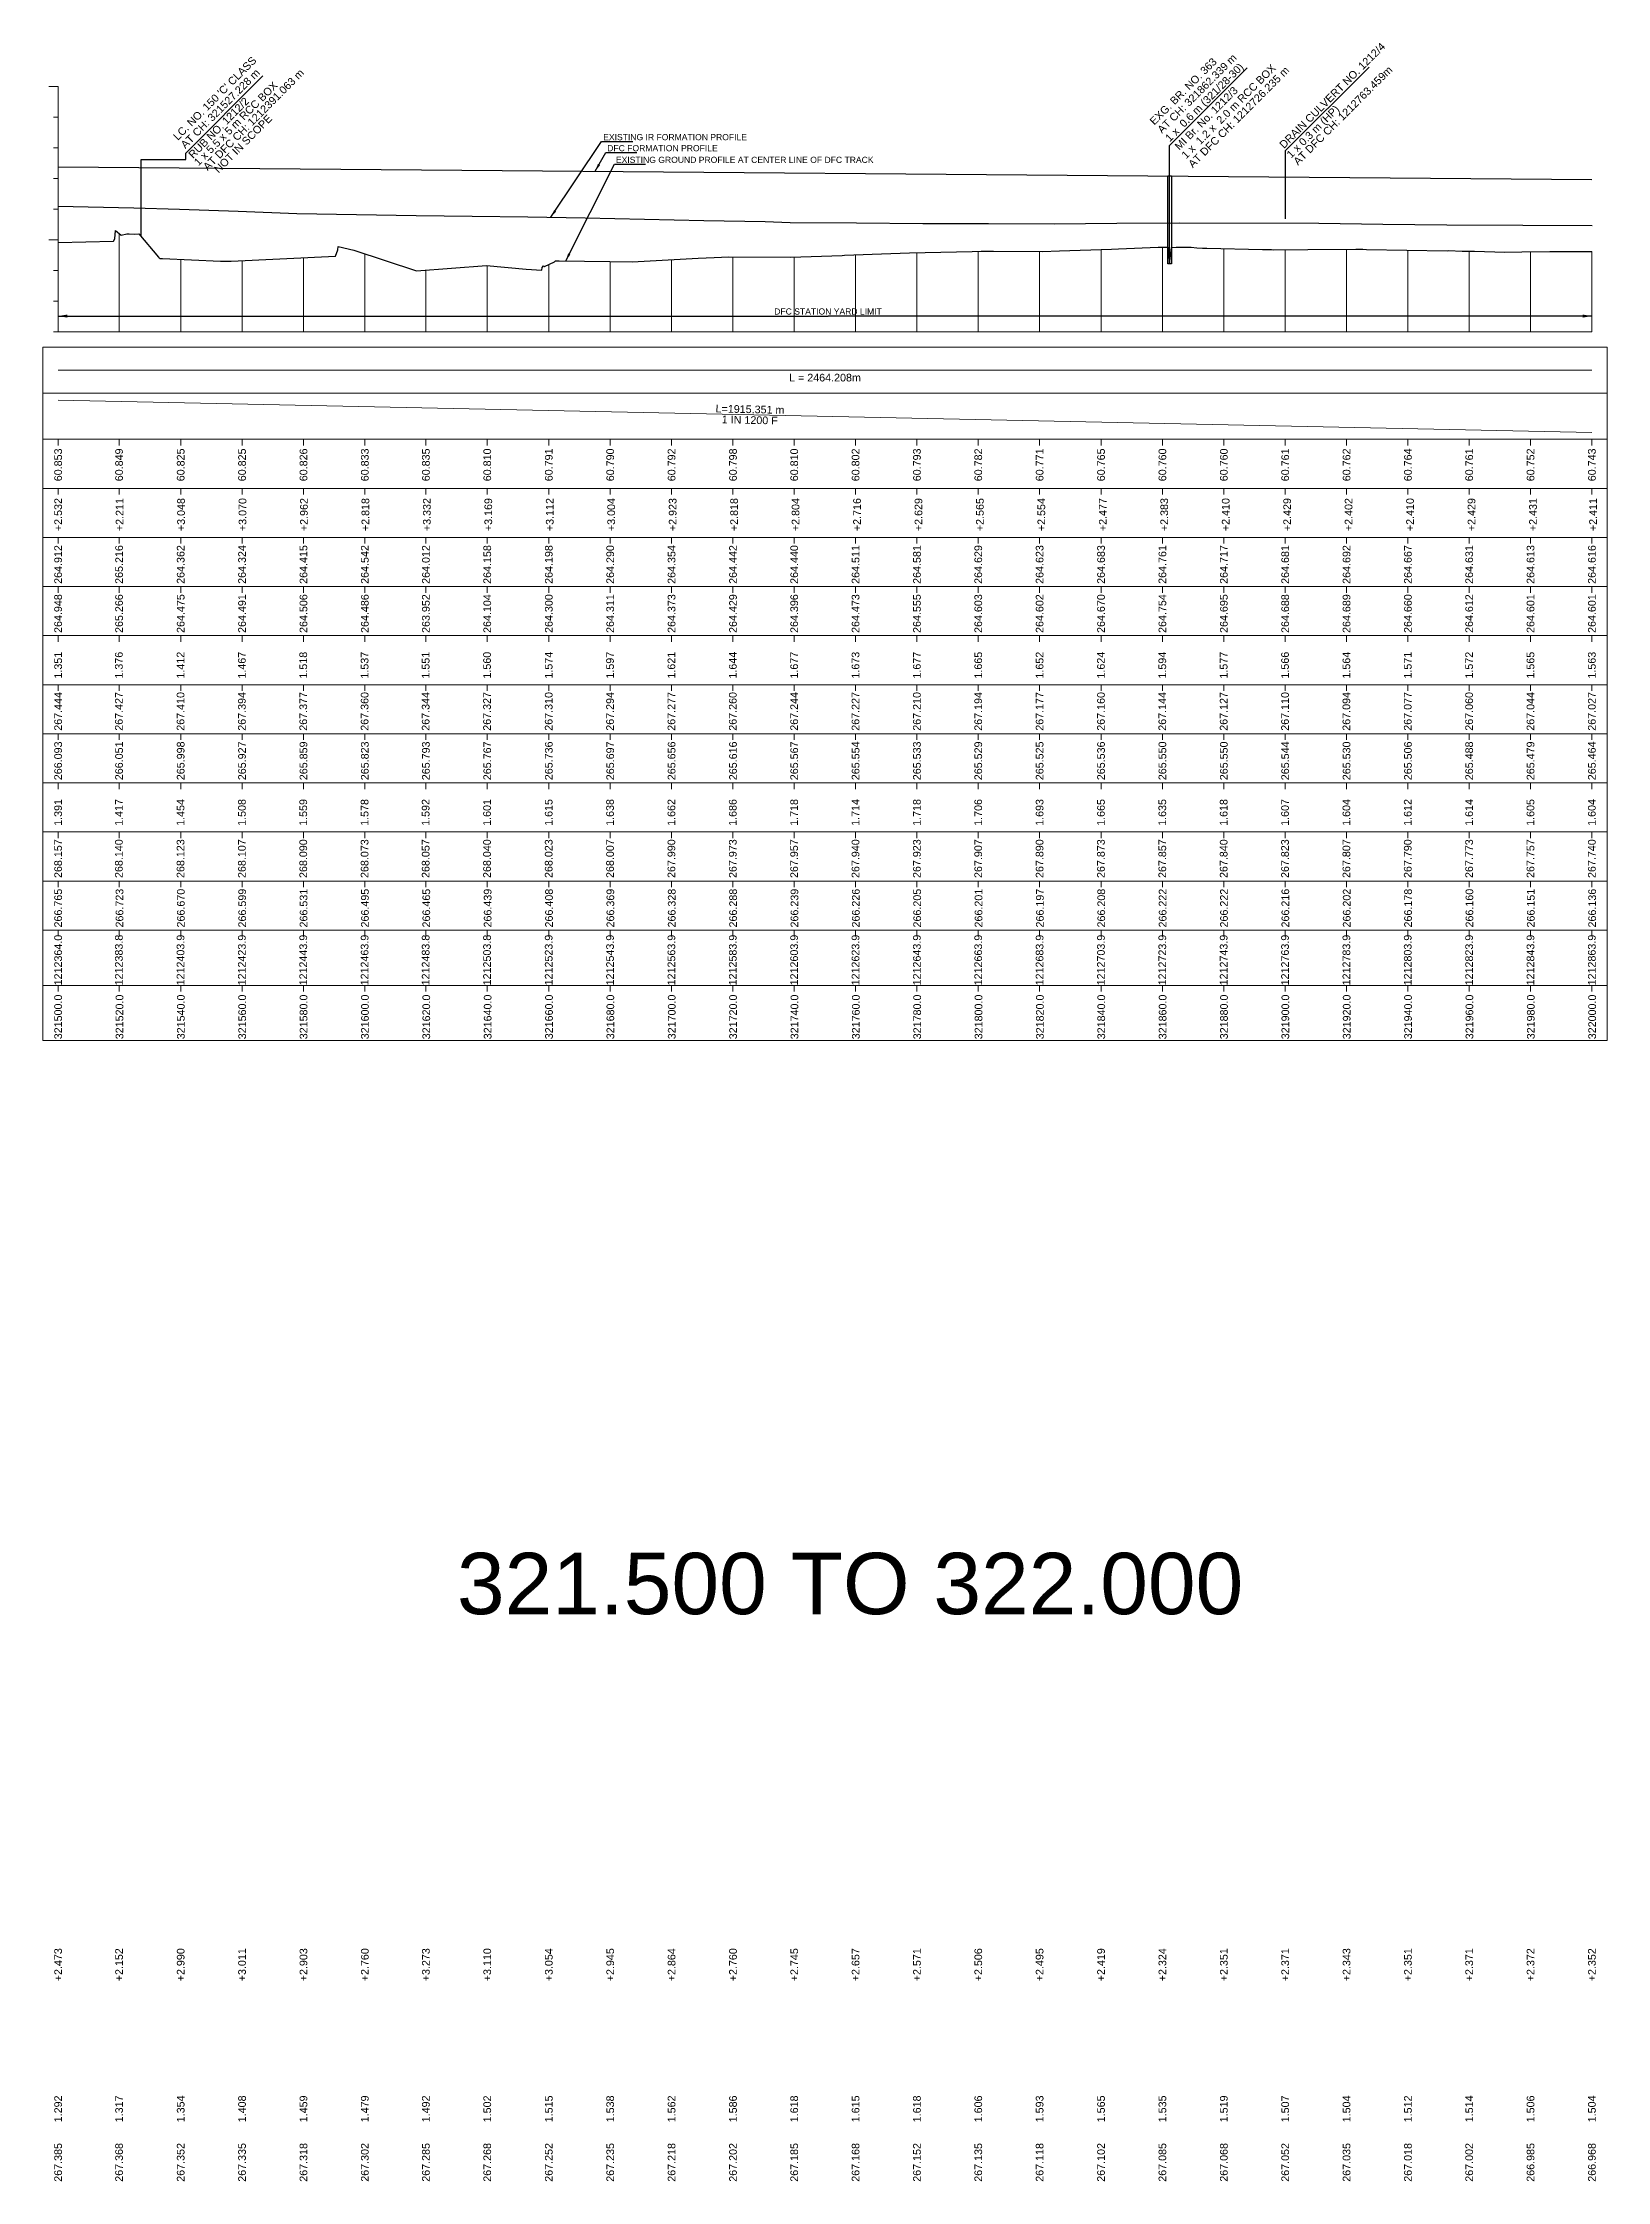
# Model space of a CAD drawing. Header units: metres. Extents: x 2905 to 23505, y -2719 to -1879.
# Drawn here: x 4995 to 5505, y -2603 to -1906 of the extents above; entities that cross this region are included whole.
import ezdxf
from ezdxf.enums import TextEntityAlignment as Align

# ---------------------------------------------------------------- set-up
doc = ezdxf.new("R2010")
doc.units = ezdxf.units.M
doc.header["$MEASUREMENT"] = 0
for name, color, linetype, lineweight in [('LS BRIDGE INDICATION', 10, 'Continuous', 30), ('LS CUT FILL', 10, 'Continuous', 0), ('LS DATUM X', 7, 'Continuous', 0), ('LS DATUM Y', 7, 'Continuous', 0), ('LS EXG GL', 7, 'Continuous', 0), ('LS EXG IR CH', 7, 'Continuous', 0), ('LS EXG RL', 7, 'Continuous', 0), ('LS EXG. FL', 7, 'Continuous', 0), ('LS EXG. GL AT PRO. TOE', 7, 'Continuous', 0), ('LS FRAME', 7, 'Continuous', 0), ('LS HORIZONTAL ALIGNMENT', 10, 'Continuous', 0), ('LS PFL-EFL', 10, 'Continuous', 0), ('LS PRL-ERL', 10, 'Continuous', 0), ('LS PRO FL', 10, 'Continuous', 0), ('LS PRO. DFCC CH', 10, 'Continuous', 0), ('LS PRO. FL', 10, 'Continuous', 0), ('LS PRO. RL', 10, 'Continuous', 0), ('LS PROFILE EXG FL', 7, 'Continuous', 25), ('LS PROFILE EXG GL', 7, 'Continuous', 30), ('LS PROFILE PRO FL', 1, 'Continuous', 30), ('LS TICKS', 7, 'Continuous', 0), ('LS TRACK CENTER', 10, 'Continuous', 0), ('LS VERTICAL ALIGNMENT', 10, 'Continuous', 0), ('Profile Grid', 7, 'Continuous', 0)]:
    doc.layers.add(name, color=color, linetype=linetype, lineweight=lineweight)
for name, color, linetype in [("LS BRIDGE'S", 7, 'Continuous'), ('LS DRAIN CULVERT', 10, 'Continuous'), ("LS LC'S", 7, 'Continuous'), ('ref text', 3, 'Continuous'), ('STATION YARD LIMIT IN LS', 7, 'Continuous')]:
    doc.layers.add(name, color=color, linetype=linetype)
doc.styles.get("Standard").update_dxf_attribs({"font": 'arial.ttf'})
doc.styles.add('Style-Arial', font='arial.ttf')
doc.dimstyles.get("Standard").update_dxf_attribs({"dimtxt": 5, "dimasz": 0.18, "dimexe": 0.18, "dimexo": 0.0625, "dimgap": 0.09, "dimtad": 0, "dimtih": 1, "dimtoh": 1, "dimdec": 4, "dimzin": 0, "dimdsep": 46, "dimtxsty": 'Standard', "dimcen": 0.09, "dimadec": 0, "dimazin": 0, "dimtfac": 1, "dimtdec": 4, "dimtofl": 0, "dimtmove": 0, "dimatfit": 3, "dimfxl": 1, "dimtolj": 1, "dimtzin": 0, "dimarcsym": 0})

msp = doc.modelspace()

# ---------------------------------------------------------------- linework, layer by layer
at = {"layer": 'LS BRIDGE INDICATION'}
msp.add_lwpolyline([(5361.67, -1949.17), (5362.87, -1949.17), (5362.87, -1977.83), (5361.67, -1977.83)], close=True, dxfattribs=at)
at = {"layer": "LS BRIDGE'S"}
msp.add_lwpolyline([(5362.27, -1977.83), (5362.27, -1939.24), (5387.61, -1913.9)], dxfattribs=at)
at = {"layer": 'LS DATUM X', "color": 7, "linetype": 'Continuous', "lineweight": 0}
msp.add_line((5000, -2000), (5499.92, -2000), dxfattribs=at)
at = {"layer": 'LS DATUM Y', "color": 7, "linetype": 'Continuous', "lineweight": 0}
for p, q in [((4997, -1920), (5000, -1920)), ((5000, -2000), (5000, -1920)), ((4998.5, -1930), (5000, -1930)), ((4998.5, -1940), (5000, -1940)), ((4998.5, -1950), (5000, -1950)), ((4998.5, -1960), (5000, -1960)), ((4997, -1970), (5000, -1970)), ((4998.5, -1980), (5000, -1980)), ((4998.5, -1990), (5000, -1990)), ((4998.5, -2000), (5000, -2000))]:
    msp.add_line(p, q, dxfattribs=at)
at = {"layer": 'LS DRAIN CULVERT'}
msp.add_lwpolyline([(5427.28, -1913.68), (5399.95, -1941.01), (5399.95, -1963.19)], dxfattribs=at)
at = {"layer": 'LS FRAME', "color": 7, "linetype": 'Continuous', "lineweight": 0, "flags": 128}
for points in [[(4995, -2020), (5504.92, -2020), (5504.92, -2005), (4995, -2005), (4995, -2020)], [(4995, -2035), (5504.92, -2035), (5504.92, -2020), (4995, -2020), (4995, -2035)], [(4995, -2051), (5504.92, -2051), (5504.92, -2035), (4995, -2035), (4995, -2051)], [(4995, -2067), (5504.92, -2067), (5504.92, -2051), (4995, -2051), (4995, -2067)], [(4995, -2083), (5504.92, -2083), (5504.92, -2067), (4995, -2067), (4995, -2083)], [(4995, -2099), (5504.92, -2099), (5504.92, -2083), (4995, -2083), (4995, -2099)], [(4995, -2115), (5504.92, -2115), (5504.92, -2099), (4995, -2099), (4995, -2115)], [(4995, -2131), (5504.92, -2131), (5504.92, -2115), (4995, -2115), (4995, -2131)], [(4995, -2147), (5504.92, -2147), (5504.92, -2131), (4995, -2131), (4995, -2147)], [(4995, -2163), (5504.92, -2163), (5504.92, -2147), (4995, -2147), (4995, -2163)], [(4995, -2179), (5504.92, -2179), (5504.92, -2163), (4995, -2163), (4995, -2179)], [(4995, -2195), (5504.92, -2195), (5504.92, -2179), (4995, -2179), (4995, -2195)], [(4995, -2213), (5504.92, -2213), (5504.92, -2195), (4995, -2195), (4995, -2213)], [(4995, -2231), (5504.92, -2231), (5504.92, -2213), (4995, -2213), (4995, -2231)]]:
    msp.add_lwpolyline(points, close=True, dxfattribs=at)
at = {"layer": 'LS HORIZONTAL ALIGNMENT', "lineweight": 0, "flags": 128}
msp.add_lwpolyline([(5000, -2012.5), (5499.92, -2012.5)], dxfattribs=at)
at = {"layer": "LS LC'S"}
msp.add_lwpolyline([(5027.1, -1968.94), (5027.1, -1943.79), (5041.58, -1943.79), (5041.58, -1941.72), (5066.78, -1916.52)], dxfattribs=at)
at = {"layer": 'LS PROFILE EXG FL'}
msp.add_lwpolyline([(5000, -1959.07), (5009.82, -1959.25), (5024.68, -1959.6), (5039.54, -1960.01), (5058.7, -1960.69), (5077.85, -1961.37), (5097.28, -1961.73), (5116.71, -1962.03), (5134.93, -1962.27), (5153.15, -1962.51), (5171.77, -1962.86), (5210.42, -1963.66), (5230.45, -1964.05), (5238.63, -1964.33), (5260.24, -1964.47), (5281.85, -1964.69), (5303.27, -1964.72), (5324.68, -1964.76), (5345.12, -1964.6), (5365.55, -1964.47), (5410.87, -1964.59), (5431.76, -1964.84), (5452.66, -1965.1), (5477.39, -1965.19), (5500, -1965.36)], dxfattribs=at)
at = {"layer": 'LS PROFILE EXG GL', "flags": 128}
msp.add_lwpolyline([(5000, -1970.88), (5018.08, -1970.43), (5018.45, -1969.65), (5018.74, -1966.91), (5020.59, -1968.43), (5022.39, -1968.06), (5023.15, -1968.09), (5025.04, -1968.18), (5026.36, -1968.05), (5032.74, -1975.66), (5032.91, -1975.82), (5033.29, -1976.05), (5034.06, -1976.12), (5052.95, -1976.96), (5054.04, -1976.96), (5056.42, -1976.92), (5090.36, -1975.37), (5091.17, -1973.28), (5091.28, -1972.2), (5096.37, -1973.4), (5116.82, -1980.11), (5139.65, -1978.4), (5152.56, -1979.59), (5157.64, -1979.92), (5157.8, -1979.03), (5158.18, -1978.46), (5158.51, -1978.65), (5161.81, -1977.19), (5162.14, -1976.88), (5163.36, -1976.81), (5179.88, -1977.1), (5187.13, -1977.13), (5208.63, -1976.01), (5213.81, -1975.71), (5218.63, -1975.58), (5238.7, -1975.64), (5255.56, -1975.05), (5256.27, -1975.02), (5271.43, -1974.48), (5277.47, -1974.24), (5297.95, -1973.76), (5300.84, -1973.69), (5304.83, -1973.7), (5320.88, -1973.77), (5326.41, -1973.59), (5343.37, -1973.06), (5345.6, -1972.95), (5358.51, -1972.41), (5359.55, -1972.41), (5361.06, -1972.34), (5361.67, -1972.4), (5362.27, -1977.83), (5362.87, -1972.45), (5364.44, -1972.38), (5366.59, -1972.34), (5367.84, -1972.36), (5369.35, -1972.39), (5371.11, -1972.63), (5372.97, -1972.67), (5374.4, -1972.71), (5392.55, -1973.12), (5393.22, -1973.13), (5395.44, -1973.19), (5396.29, -1973.2), (5407.29, -1973.17), (5422.97, -1973.06), (5424.4, -1973.07), (5424.94, -1973.08), (5425.25, -1973.08), (5426.41, -1973.1), (5452.74, -1973.55), (5453.16, -1973.52), (5457.66, -1973.64), (5461.66, -1973.73), (5471.59, -1973.99), (5477.1, -1973.91), (5486.23, -1973.79), (5499.92, -1973.84)], dxfattribs=at)
at = {"layer": 'LS PROFILE PRO FL'}
msp.add_lwpolyline([(5000, -1946.15), (5499.92, -1950.32)], dxfattribs=at)
at = {"layer": 'LS TICKS', "color": 7, "linetype": 'Continuous', "lineweight": 0, "flags": 128}
for points in [[(5000, -2037), (5000, -2035)], [(5019.87, -2037), (5019.87, -2035)], [(5039.95, -2037), (5039.95, -2035)], [(5059.95, -2037), (5059.95, -2035)], [(5079.97, -2037), (5079.97, -2035)], [(5099.97, -2037), (5099.97, -2035)], [(5119.87, -2037), (5119.87, -2035)], [(5139.87, -2037), (5139.87, -2035)], [(5159.93, -2037), (5159.93, -2035)], [(5179.95, -2037), (5179.95, -2035)], [(5199.95, -2037), (5199.95, -2035)], [(5219.97, -2037), (5219.97, -2035)], [(5239.92, -2037), (5239.92, -2035)], [(5259.92, -2037), (5259.92, -2035)], [(5279.92, -2037), (5279.92, -2035)], [(5299.91, -2037), (5299.91, -2035)], [(5319.91, -2037), (5319.91, -2035)], [(5339.93, -2037), (5339.93, -2035)], [(5359.93, -2037), (5359.93, -2035)], [(5379.95, -2037), (5379.95, -2035)], [(5399.95, -2037), (5399.95, -2035)], [(5419.95, -2037), (5419.95, -2035)], [(5439.95, -2037), (5439.95, -2035)], [(5459.92, -2037), (5459.92, -2035)], [(5479.92, -2037), (5479.92, -2035)], [(5499.92, -2037), (5499.92, -2035)], [(5000, -2053), (5000, -2051)], [(5019.87, -2053), (5019.87, -2051)], [(5039.95, -2053), (5039.95, -2051)], [(5059.95, -2053), (5059.95, -2051)], [(5079.97, -2053), (5079.97, -2051)], [(5099.97, -2053), (5099.97, -2051)], [(5119.87, -2053), (5119.87, -2051)], [(5139.87, -2053), (5139.87, -2051)], [(5159.93, -2053), (5159.93, -2051)], [(5179.95, -2053), (5179.95, -2051)], [(5199.95, -2053), (5199.95, -2051)], [(5219.97, -2053), (5219.97, -2051)], [(5239.92, -2053), (5239.92, -2051)], [(5259.92, -2053), (5259.92, -2051)], [(5279.92, -2053), (5279.92, -2051)], [(5299.91, -2053), (5299.91, -2051)], [(5319.91, -2053), (5319.91, -2051)], [(5339.93, -2053), (5339.93, -2051)], [(5359.93, -2053), (5359.93, -2051)], [(5379.95, -2053), (5379.95, -2051)], [(5399.95, -2053), (5399.95, -2051)], [(5419.95, -2053), (5419.95, -2051)], [(5439.95, -2053), (5439.95, -2051)], [(5459.92, -2053), (5459.92, -2051)], [(5479.92, -2053), (5479.92, -2051)], [(5499.92, -2053), (5499.92, -2051)], [(5000, -2069), (5000, -2067)], [(5019.87, -2069), (5019.87, -2067)], [(5039.95, -2069), (5039.95, -2067)], [(5059.95, -2069), (5059.95, -2067)], [(5079.97, -2069), (5079.97, -2067)], [(5099.97, -2069), (5099.97, -2067)], [(5119.87, -2069), (5119.87, -2067)], [(5139.87, -2069), (5139.87, -2067)], [(5159.93, -2069), (5159.93, -2067)], [(5179.95, -2069), (5179.95, -2067)], [(5199.95, -2069), (5199.95, -2067)], [(5219.97, -2069), (5219.97, -2067)], [(5239.92, -2069), (5239.92, -2067)], [(5259.92, -2069), (5259.92, -2067)], [(5279.92, -2069), (5279.92, -2067)], [(5299.91, -2069), (5299.91, -2067)], [(5319.91, -2069), (5319.91, -2067)], [(5339.93, -2069), (5339.93, -2067)], [(5359.93, -2069), (5359.93, -2067)], [(5379.95, -2069), (5379.95, -2067)], [(5399.95, -2069), (5399.95, -2067)], [(5419.95, -2069), (5419.95, -2067)], [(5439.95, -2069), (5439.95, -2067)], [(5459.92, -2069), (5459.92, -2067)], [(5479.92, -2069), (5479.92, -2067)], [(5499.92, -2069), (5499.92, -2067)], [(5000, -2085), (5000, -2083)], [(5019.87, -2085), (5019.87, -2083)], [(5039.95, -2085), (5039.95, -2083)], [(5059.95, -2085), (5059.95, -2083)], [(5079.97, -2085), (5079.97, -2083)], [(5099.97, -2085), (5099.97, -2083)], [(5119.87, -2085), (5119.87, -2083)], [(5139.87, -2085), (5139.87, -2083)], [(5159.93, -2085), (5159.93, -2083)], [(5179.95, -2085), (5179.95, -2083)], [(5199.95, -2085), (5199.95, -2083)], [(5219.97, -2085), (5219.97, -2083)], [(5239.92, -2085), (5239.92, -2083)], [(5259.92, -2085), (5259.92, -2083)], [(5279.92, -2085), (5279.92, -2083)], [(5299.91, -2085), (5299.91, -2083)], [(5319.91, -2085), (5319.91, -2083)], [(5339.93, -2085), (5339.93, -2083)], [(5359.93, -2085), (5359.93, -2083)], [(5379.95, -2085), (5379.95, -2083)], [(5399.95, -2085), (5399.95, -2083)], [(5419.95, -2085), (5419.95, -2083)], [(5439.95, -2085), (5439.95, -2083)], [(5459.92, -2085), (5459.92, -2083)], [(5479.92, -2085), (5479.92, -2083)], [(5499.92, -2085), (5499.92, -2083)], [(5000, -2101), (5000, -2099)], [(5019.87, -2101), (5019.87, -2099)], [(5039.95, -2101), (5039.95, -2099)], [(5059.95, -2101), (5059.95, -2099)], [(5079.97, -2101), (5079.97, -2099)], [(5099.97, -2101), (5099.97, -2099)], [(5119.87, -2101), (5119.87, -2099)], [(5139.87, -2101), (5139.87, -2099)], [(5159.93, -2101), (5159.93, -2099)], [(5179.95, -2101), (5179.95, -2099)], [(5199.95, -2101), (5199.95, -2099)], [(5219.97, -2101), (5219.97, -2099)], [(5239.92, -2101), (5239.92, -2099)], [(5259.92, -2101), (5259.92, -2099)], [(5279.92, -2101), (5279.92, -2099)], [(5299.91, -2101), (5299.91, -2099)], [(5319.91, -2101), (5319.91, -2099)], [(5339.93, -2101), (5339.93, -2099)], [(5359.93, -2101), (5359.93, -2099)], [(5379.95, -2101), (5379.95, -2099)], [(5399.95, -2101), (5399.95, -2099)], [(5419.95, -2101), (5419.95, -2099)], [(5439.95, -2101), (5439.95, -2099)], [(5459.92, -2101), (5459.92, -2099)], [(5479.92, -2101), (5479.92, -2099)], [(5499.92, -2101), (5499.92, -2099)], [(5000, -2117), (5000, -2115)], [(5019.87, -2117), (5019.87, -2115)], [(5039.95, -2117), (5039.95, -2115)], [(5059.95, -2117), (5059.95, -2115)], [(5079.97, -2117), (5079.97, -2115)], [(5099.97, -2117), (5099.97, -2115)], [(5119.87, -2117), (5119.87, -2115)], [(5139.87, -2117), (5139.87, -2115)], [(5159.93, -2117), (5159.93, -2115)], [(5179.95, -2117), (5179.95, -2115)], [(5199.95, -2117), (5199.95, -2115)], [(5219.97, -2117), (5219.97, -2115)], [(5239.92, -2117), (5239.92, -2115)], [(5259.92, -2117), (5259.92, -2115)], [(5279.92, -2117), (5279.92, -2115)], [(5299.91, -2117), (5299.91, -2115)], [(5319.91, -2117), (5319.91, -2115)], [(5339.93, -2117), (5339.93, -2115)], [(5359.93, -2117), (5359.93, -2115)], [(5379.95, -2117), (5379.95, -2115)], [(5399.95, -2117), (5399.95, -2115)], [(5419.95, -2117), (5419.95, -2115)], [(5439.95, -2117), (5439.95, -2115)], [(5459.92, -2117), (5459.92, -2115)], [(5479.92, -2117), (5479.92, -2115)], [(5499.92, -2117), (5499.92, -2115)], [(5000, -2133), (5000, -2131)], [(5019.87, -2133), (5019.87, -2131)], [(5039.95, -2133), (5039.95, -2131)], [(5059.95, -2133), (5059.95, -2131)], [(5079.97, -2133), (5079.97, -2131)], [(5099.97, -2133), (5099.97, -2131)], [(5119.87, -2133), (5119.87, -2131)], [(5139.87, -2133), (5139.87, -2131)], [(5159.93, -2133), (5159.93, -2131)], [(5179.95, -2133), (5179.95, -2131)], [(5199.95, -2133), (5199.95, -2131)], [(5219.97, -2133), (5219.97, -2131)], [(5239.92, -2133), (5239.92, -2131)], [(5259.92, -2133), (5259.92, -2131)], [(5279.92, -2133), (5279.92, -2131)], [(5299.91, -2133), (5299.91, -2131)], [(5319.91, -2133), (5319.91, -2131)], [(5339.93, -2133), (5339.93, -2131)], [(5359.93, -2133), (5359.93, -2131)], [(5379.95, -2133), (5379.95, -2131)], [(5399.95, -2133), (5399.95, -2131)], [(5419.95, -2133), (5419.95, -2131)], [(5439.95, -2133), (5439.95, -2131)], [(5459.92, -2133), (5459.92, -2131)], [(5479.92, -2133), (5479.92, -2131)], [(5499.92, -2133), (5499.92, -2131)], [(5000, -2149), (5000, -2147)], [(5019.87, -2149), (5019.87, -2147)], [(5039.95, -2149), (5039.95, -2147)], [(5059.95, -2149), (5059.95, -2147)], [(5079.97, -2149), (5079.97, -2147)], [(5099.97, -2149), (5099.97, -2147)], [(5119.87, -2149), (5119.87, -2147)], [(5139.87, -2149), (5139.87, -2147)], [(5159.93, -2149), (5159.93, -2147)], [(5179.95, -2149), (5179.95, -2147)], [(5199.95, -2149), (5199.95, -2147)], [(5219.97, -2149), (5219.97, -2147)], [(5239.92, -2149), (5239.92, -2147)], [(5259.92, -2149), (5259.92, -2147)], [(5279.92, -2149), (5279.92, -2147)], [(5299.91, -2149), (5299.91, -2147)], [(5319.91, -2149), (5319.91, -2147)], [(5339.93, -2149), (5339.93, -2147)], [(5359.93, -2149), (5359.93, -2147)], [(5379.95, -2149), (5379.95, -2147)], [(5399.95, -2149), (5399.95, -2147)], [(5419.95, -2149), (5419.95, -2147)], [(5439.95, -2149), (5439.95, -2147)], [(5459.92, -2149), (5459.92, -2147)], [(5479.92, -2149), (5479.92, -2147)], [(5499.92, -2149), (5499.92, -2147)], [(5000, -2165), (5000, -2163)], [(5019.87, -2165), (5019.87, -2163)], [(5039.95, -2165), (5039.95, -2163)], [(5059.95, -2165), (5059.95, -2163)], [(5079.97, -2165), (5079.97, -2163)], [(5099.97, -2165), (5099.97, -2163)], [(5119.87, -2165), (5119.87, -2163)], [(5139.87, -2165), (5139.87, -2163)], [(5159.93, -2165), (5159.93, -2163)], [(5179.95, -2165), (5179.95, -2163)], [(5199.95, -2165), (5199.95, -2163)], [(5219.97, -2165), (5219.97, -2163)], [(5239.92, -2165), (5239.92, -2163)], [(5259.92, -2165), (5259.92, -2163)], [(5279.92, -2165), (5279.92, -2163)], [(5299.91, -2165), (5299.91, -2163)], [(5319.91, -2165), (5319.91, -2163)], [(5339.93, -2165), (5339.93, -2163)], [(5359.93, -2165), (5359.93, -2163)], [(5379.95, -2165), (5379.95, -2163)], [(5399.95, -2165), (5399.95, -2163)], [(5419.95, -2165), (5419.95, -2163)], [(5439.95, -2165), (5439.95, -2163)], [(5459.92, -2165), (5459.92, -2163)], [(5479.92, -2165), (5479.92, -2163)], [(5499.92, -2165), (5499.92, -2163)], [(5000, -2181), (5000, -2179)], [(5019.87, -2181), (5019.87, -2179)], [(5039.95, -2181), (5039.95, -2179)], [(5059.95, -2181), (5059.95, -2179)], [(5079.97, -2181), (5079.97, -2179)], [(5099.97, -2181), (5099.97, -2179)], [(5119.87, -2181), (5119.87, -2179)], [(5139.87, -2181), (5139.87, -2179)], [(5159.93, -2181), (5159.93, -2179)], [(5179.95, -2181), (5179.95, -2179)], [(5199.95, -2181), (5199.95, -2179)], [(5219.97, -2181), (5219.97, -2179)], [(5239.92, -2181), (5239.92, -2179)], [(5259.92, -2181), (5259.92, -2179)], [(5279.92, -2181), (5279.92, -2179)], [(5299.91, -2181), (5299.91, -2179)], [(5319.91, -2181), (5319.91, -2179)], [(5339.93, -2181), (5339.93, -2179)], [(5359.93, -2181), (5359.93, -2179)], [(5379.95, -2181), (5379.95, -2179)], [(5399.95, -2181), (5399.95, -2179)], [(5419.95, -2181), (5419.95, -2179)], [(5439.95, -2181), (5439.95, -2179)], [(5459.92, -2181), (5459.92, -2179)], [(5479.92, -2181), (5479.92, -2179)], [(5499.92, -2181), (5499.92, -2179)], [(5000, -2197), (5000, -2195)], [(5019.87, -2197), (5019.87, -2195)], [(5039.95, -2197), (5039.95, -2195)], [(5059.95, -2197), (5059.95, -2195)], [(5079.97, -2197), (5079.97, -2195)], [(5099.97, -2197), (5099.97, -2195)], [(5119.87, -2197), (5119.87, -2195)], [(5139.87, -2197), (5139.87, -2195)], [(5159.93, -2197), (5159.93, -2195)], [(5179.95, -2197), (5179.95, -2195)], [(5199.95, -2197), (5199.95, -2195)], [(5219.97, -2197), (5219.97, -2195)], [(5239.92, -2197), (5239.92, -2195)], [(5259.92, -2197), (5259.92, -2195)], [(5279.92, -2197), (5279.92, -2195)], [(5299.91, -2197), (5299.91, -2195)], [(5319.91, -2197), (5319.91, -2195)], [(5339.93, -2197), (5339.93, -2195)], [(5359.93, -2197), (5359.93, -2195)], [(5379.95, -2197), (5379.95, -2195)], [(5399.95, -2197), (5399.95, -2195)], [(5419.95, -2197), (5419.95, -2195)], [(5439.95, -2197), (5439.95, -2195)], [(5459.92, -2197), (5459.92, -2195)], [(5479.92, -2197), (5479.92, -2195)], [(5499.92, -2197), (5499.92, -2195)], [(5000, -2215), (5000, -2213)], [(5019.87, -2215), (5019.87, -2213)], [(5039.95, -2215), (5039.95, -2213)], [(5059.95, -2215), (5059.95, -2213)], [(5079.97, -2215), (5079.97, -2213)], [(5099.97, -2215), (5099.97, -2213)], [(5119.87, -2215), (5119.87, -2213)], [(5139.87, -2215), (5139.87, -2213)], [(5159.93, -2215), (5159.93, -2213)], [(5179.95, -2215), (5179.95, -2213)], [(5199.95, -2215), (5199.95, -2213)], [(5219.97, -2215), (5219.97, -2213)], [(5239.92, -2215), (5239.92, -2213)], [(5259.92, -2215), (5259.92, -2213)], [(5279.92, -2215), (5279.92, -2213)], [(5299.91, -2215), (5299.91, -2213)], [(5319.91, -2215), (5319.91, -2213)], [(5339.93, -2215), (5339.93, -2213)], [(5359.93, -2215), (5359.93, -2213)], [(5379.95, -2215), (5379.95, -2213)], [(5399.95, -2215), (5399.95, -2213)], [(5419.95, -2215), (5419.95, -2213)], [(5439.95, -2215), (5439.95, -2213)], [(5459.92, -2215), (5459.92, -2213)], [(5479.92, -2215), (5479.92, -2213)], [(5499.92, -2215), (5499.92, -2213)]]:
    msp.add_lwpolyline(points, dxfattribs=at)
at = {"layer": 'LS VERTICAL ALIGNMENT', "linetype": 'Continuous', "lineweight": 0, "flags": 128}
msp.add_lwpolyline([(5000, -2022.25), (5499.92, -2032.75)], dxfattribs=at)
at = {"layer": 'Profile Grid', "linetype": 'Continuous', "lineweight": 0, "flags": 128}
for points in [[(5000, -2000), (5000, -1970.88)], [(5019.87, -2000), (5019.87, -1967.84)], [(5359.93, -2000), (5359.93, -1972.39)], [(5039.95, -2000), (5039.95, -1976.38)], [(5059.95, -2000), (5059.95, -1976.76)], [(5079.97, -2000), (5079.97, -1975.85)], [(5099.97, -2000), (5099.97, -1974.58)], [(5139.87, -2000), (5139.87, -1978.42)], [(5159.93, -2000), (5159.93, -1978.02)], [(5179.95, -2000), (5179.95, -1977.1)], [(5199.95, -2000), (5199.95, -1976.46)], [(5219.97, -2000), (5219.97, -1975.58)], [(5239.92, -2000), (5239.92, -1975.6)], [(5259.92, -2000), (5259.92, -1974.89)], [(5279.92, -2000), (5279.92, -1974.19)], [(5299.91, -2000), (5299.91, -1973.71)], [(5319.91, -2000), (5319.91, -1973.77)], [(5339.93, -2000), (5339.93, -1973.17)], [(5379.95, -2000), (5379.95, -1972.83)], [(5399.95, -2000), (5399.95, -1973.19)], [(5419.95, -2000), (5419.95, -1973.08)], [(5439.95, -2000), (5439.95, -1973.33)], [(5459.92, -2000), (5459.92, -1973.69)], [(5479.92, -2000), (5479.92, -1973.87)], [(5499.92, -2000), (5499.92, -1973.84)], [(5119.87, -2000), (5119.87, -1979.88)]]:
    msp.add_lwpolyline(points, dxfattribs=at)

# ---------------------------------------------------------------- texts
at = {"layer": "LS BRIDGE'S"}
for s, p in [('EXG. BR. NO. 363', (5357.3, -1932.77)), ('AT CH: 321862.339 m', (5359.81, -1935.48)), ('1 x  0.6 m (321/28-30)', (5362.33, -1938.19))]:
    msp.add_text(s, height=2.5, rotation=45, dxfattribs=at).set_placement(p)
at = {"layer": "LS BRIDGE'S", "color": 10}
for s, p in [('1 x  1.2 x  2.0 m RCC BOX', (5367.64, -1943.81)), ('AT DFC CH: 1212726.235 m', (5369.85, -1946.7)), ('MI Br. No. 1212/3', (5365.43, -1940.93))]:
    msp.add_text(s, height=2.5, rotation=45.05938, dxfattribs=at).set_placement(p)
at = {"layer": 'LS CUT FILL', "color": 1, "lineweight": 0, "style": 'Style-Arial'}
for s, p in [('+2.532', (5001.26, -2064.94)), ('+2.211', (5021.29, -2064.94)), ('+3.048', (5041.32, -2064.94)), ('+3.070', (5061.35, -2064.94)), ('+2.962', (5081.37, -2064.94)), ('+2.818', (5101.4, -2064.94)), ('+3.332', (5121.43, -2064.94)), ('+3.169', (5141.46, -2064.94)), ('+3.112', (5161.49, -2064.94)), ('+3.004', (5181.52, -2064.94)), ('+2.923', (5201.55, -2064.94)), ('+2.818', (5221.58, -2064.94)), ('+2.804', (5241.61, -2064.94)), ('+2.716', (5261.64, -2064.94)), ('+2.629', (5281.67, -2064.94)), ('+2.565', (5301.69, -2064.94)), ('+2.554', (5321.72, -2064.94)), ('+2.477', (5341.75, -2064.94)), ('+2.383', (5361.78, -2064.94)), ('+2.410', (5381.81, -2064.94)), ('+2.429', (5401.84, -2064.94)), ('+2.402', (5421.87, -2064.94)), ('+2.410', (5441.9, -2064.94)), ('+2.429', (5461.93, -2064.94)), ('+2.431', (5481.96, -2064.94)), ('+2.411', (5501.55, -2064.94))]:
    msp.add_text(s, height=2.5, rotation=90, dxfattribs=at).set_placement(p)
for s, p in [('+2.473', (5000, -2526.82)), ('+2.152', (5019.87, -2526.82)), ('+2.990', (5039.95, -2526.82)), ('+3.011', (5059.95, -2526.82)), ('+2.903', (5079.97, -2526.82)), ('+2.760', (5099.97, -2526.82)), ('+3.273', (5119.87, -2526.82)), ('+3.110', (5139.87, -2526.82)), ('+3.054', (5159.93, -2526.82)), ('+2.945', (5179.95, -2526.82)), ('+2.864', (5199.95, -2526.82)), ('+2.760', (5219.97, -2526.82)), ('+2.745', (5239.92, -2526.82)), ('+2.657', (5259.92, -2526.82)), ('+2.571', (5279.92, -2526.82)), ('+2.506', (5299.91, -2526.82)), ('+2.495', (5319.91, -2526.82)), ('+2.419', (5339.93, -2526.82)), ('+2.324', (5359.93, -2526.82)), ('+2.351', (5379.95, -2526.82)), ('+2.371', (5399.95, -2526.82)), ('+2.343', (5419.95, -2526.82)), ('+2.351', (5439.95, -2526.82)), ('+2.371', (5459.92, -2526.82)), ('+2.372', (5479.92, -2526.82)), ('+2.352', (5499.92, -2526.82))]:
    msp.add_text(s, height=2.5, rotation=90, dxfattribs=at).set_placement(p, align=Align.MIDDLE_RIGHT)
at = {"layer": 'LS DRAIN CULVERT'}
for s, p in [('DRAIN CULVERT NO. 1212/4', (5399.56, -1940.41)), ('AT DFC CH: 1212763.459m', (5404.12, -1945.84)), ('1 x 0.3 m (HP)', (5401.91, -1943.55))]:
    msp.add_text(s, height=2.5, rotation=44.95988, dxfattribs=at).set_placement(p)
at = {"layer": 'LS EXG GL', "lineweight": 0, "style": 'Style-Arial'}
for s, p in [('264.912', (5000, -2069.5)), ('265.216', (5019.87, -2069.5)), ('264.362', (5039.95, -2069.5)), ('264.324', (5059.95, -2069.5)), ('264.415', (5079.97, -2069.5)), ('264.542', (5099.97, -2069.5)), ('264.012', (5119.87, -2069.5)), ('264.158', (5139.87, -2069.5)), ('264.198', (5159.93, -2069.5)), ('264.290', (5179.95, -2069.5)), ('264.354', (5199.95, -2069.5)), ('264.442', (5219.97, -2069.5)), ('264.440', (5239.92, -2069.5)), ('264.511', (5259.92, -2069.5)), ('264.581', (5279.92, -2069.5)), ('264.629', (5299.91, -2069.5)), ('264.623', (5319.91, -2069.5)), ('264.683', (5339.93, -2069.5)), ('264.761', (5359.93, -2069.5)), ('264.717', (5379.95, -2069.5)), ('264.681', (5399.95, -2069.5)), ('264.692', (5419.95, -2069.5)), ('264.667', (5439.95, -2069.5)), ('264.631', (5459.92, -2069.5)), ('264.613', (5479.92, -2069.5)), ('264.616', (5499.92, -2069.5))]:
    msp.add_text(s, height=2.5, rotation=90, dxfattribs=at).set_placement(p, align=Align.MIDDLE_RIGHT)
at = {"layer": 'LS EXG IR CH', "style": 'Style-Arial'}
for s, p in [('321500.0', (5000, -2216)), ('321520.0', (5020, -2216)), ('321540.0', (5040, -2216)), ('321560.0', (5060, -2216)), ('321580.0', (5080, -2216)), ('321600.0', (5100, -2216)), ('321620.0', (5120, -2216)), ('321640.0', (5140, -2216)), ('321660.0', (5160, -2216)), ('321680.0', (5180, -2216)), ('321700.0', (5200, -2216)), ('321720.0', (5220, -2216)), ('321740.0', (5240, -2216)), ('321760.0', (5260, -2216)), ('321780.0', (5280, -2216)), ('321800.0', (5300, -2216)), ('321820.0', (5320, -2216)), ('321840.0', (5340, -2216)), ('321860.0', (5360, -2216)), ('321880.0', (5380, -2216)), ('321900.0', (5400, -2216)), ('321920.0', (5420, -2216)), ('321940.0', (5440, -2216)), ('321960.0', (5460, -2216)), ('321980.0', (5480, -2216)), ('322000.0', (5500, -2216))]:
    msp.add_text(s, height=2.5, rotation=90, dxfattribs=at).set_placement(p, align=Align.MIDDLE_RIGHT)
at = {"layer": 'LS EXG RL', "style": 'Style-Arial'}
for s, p in [('266.765', (5000, -2181.5)), ('266.723', (5020, -2181.5)), ('266.670', (5040, -2181.5)), ('266.599', (5060, -2181.5)), ('266.531', (5080, -2181.5)), ('266.495', (5100, -2181.5)), ('266.465', (5120, -2181.5)), ('266.439', (5140, -2181.5)), ('266.408', (5160, -2181.5)), ('266.369', (5180, -2181.5)), ('266.328', (5200, -2181.5)), ('266.288', (5220, -2181.5)), ('266.239', (5240, -2181.5)), ('266.226', (5260, -2181.5)), ('266.205', (5280, -2181.5)), ('266.201', (5300, -2181.5)), ('266.197', (5320, -2181.5)), ('266.208', (5340, -2181.5)), ('266.222', (5360, -2181.5)), ('266.222', (5380, -2181.5)), ('266.216', (5400, -2181.5)), ('266.202', (5420, -2181.5)), ('266.178', (5440, -2181.5)), ('266.160', (5460, -2181.5)), ('266.151', (5480, -2181.5)), ('266.136', (5500, -2181.5))]:
    msp.add_text(s, height=2.5, rotation=90, dxfattribs=at).set_placement(p, align=Align.MIDDLE_RIGHT)
at = {"layer": 'LS EXG. FL'}
for s, p in [('266.093', (5000, -2133.5)), ('266.051', (5019.87, -2133.5)), ('265.998', (5039.95, -2133.5)), ('265.927', (5059.95, -2133.5)), ('265.859', (5079.97, -2133.5)), ('265.823', (5099.97, -2133.5)), ('265.793', (5119.87, -2133.5)), ('265.767', (5139.87, -2133.5)), ('265.736', (5159.93, -2133.5)), ('265.697', (5179.95, -2133.5)), ('265.656', (5199.95, -2133.5)), ('265.616', (5219.97, -2133.5)), ('265.567', (5239.92, -2133.5)), ('265.554', (5259.92, -2133.5)), ('265.533', (5279.92, -2133.5)), ('265.529', (5299.91, -2133.5)), ('265.525', (5319.91, -2133.5)), ('265.536', (5339.93, -2133.5)), ('265.550', (5359.93, -2133.5)), ('265.550', (5379.95, -2133.5)), ('265.544', (5399.95, -2133.5)), ('265.530', (5419.95, -2133.5)), ('265.506', (5439.95, -2133.5)), ('265.488', (5459.92, -2133.5)), ('265.479', (5479.92, -2133.5)), ('265.464', (5499.92, -2133.5))]:
    msp.add_text(s, height=2.5, rotation=90, dxfattribs=at).set_placement(p, align=Align.MIDDLE_RIGHT)
at = {"layer": 'LS EXG. GL AT PRO. TOE'}
for s, p in [('264.948', (5000, -2085.5)), ('265.266', (5019.87, -2085.5)), ('264.475', (5039.95, -2085.5)), ('264.491', (5059.95, -2085.5)), ('264.506', (5079.97, -2085.5)), ('264.486', (5099.97, -2085.5)), ('263.952', (5119.87, -2085.5)), ('264.104', (5139.87, -2085.5)), ('264.300', (5159.93, -2085.5)), ('264.311', (5179.95, -2085.5)), ('264.373', (5199.95, -2085.5)), ('264.429', (5219.97, -2085.5)), ('264.396', (5239.92, -2085.5)), ('264.473', (5259.92, -2085.5)), ('264.555', (5279.92, -2085.5)), ('264.603', (5299.91, -2085.5)), ('264.602', (5319.91, -2085.5)), ('264.670', (5339.93, -2085.5)), ('264.754', (5359.93, -2085.5)), ('264.695', (5379.95, -2085.5)), ('264.688', (5399.95, -2085.5)), ('264.689', (5419.95, -2085.5)), ('264.660', (5439.95, -2085.5)), ('264.612', (5459.92, -2085.5)), ('264.601', (5479.92, -2085.5)), ('264.601', (5499.92, -2085.5))]:
    msp.add_text(s, height=2.5, rotation=90, dxfattribs=at).set_placement(p, align=Align.MIDDLE_RIGHT)
at = {"layer": 'LS HORIZONTAL ALIGNMENT', "lineweight": 0, "insert": (5249.96, -2014.92), "char_height": 2.5, "attachment_point": 5, "line_spacing_factor": 0.6, "style": 'Style-Arial'}
msp.add_mtext('L = 2464.208m', dxfattribs=at)
at = {"layer": "LS LC'S", "lineweight": 13, "style": 'Style-Arial'}
for s, p in [("LC. NO. 150 'C' CLASS", (5039.02, -1937.75)), ('AT CH: 321527.228 m', (5041.47, -1940.41))]:
    msp.add_text(s, height=2.5, rotation=45.15566, dxfattribs=at).set_placement(p)
at = {"layer": "LS LC'S", "color": 10, "lineweight": 13, "style": 'Style-Arial'}
for s, p in [('AT DFC CH: 1212391.063 m', (5048.76, -1947.6)), ('RUB NO. 1212/2', (5043.98, -1943.65)), ('1 x 5.5 x 5 m RCC BOX', (5045.78, -1946.06))]:
    msp.add_text(s, height=2.5, rotation=45.15566, dxfattribs=at).set_placement(p)
at = {"layer": "LS LC'S", "color": 5, "lineweight": 13, "style": 'Style-Arial'}
msp.add_text('NOT IN SCOPE', height=2.5, rotation=45.15566, dxfattribs=at).set_placement((5052.34, -1948.42))
at = {"layer": 'LS PFL-EFL'}
for s, p in [('1.351', (5001.25, -2113)), ('1.376', (5021.05, -2113)), ('1.412', (5041.15, -2113)), ('1.467', (5061.15, -2113)), ('1.518', (5081.15, -2113)), ('1.537', (5101.15, -2113)), ('1.551', (5121.05, -2113)), ('1.560', (5141.05, -2113)), ('1.574', (5161.15, -2113)), ('1.597', (5181.15, -2113)), ('1.621', (5201.15, -2113)), ('1.644', (5221.15, -2113)), ('1.677', (5241.15, -2113)), ('1.673', (5261.15, -2113)), ('1.677', (5281.15, -2113)), ('1.665', (5301.15, -2113)), ('1.652', (5321.15, -2113)), ('1.624', (5341.15, -2113)), ('1.594', (5361.15, -2113)), ('1.577', (5381.15, -2113)), ('1.566', (5401.15, -2113)), ('1.564', (5421.15, -2113)), ('1.571', (5441.15, -2113)), ('1.572', (5461.15, -2113)), ('1.565', (5481.15, -2113)), ('1.563', (5501.15, -2113))]:
    msp.add_text(s, height=2.5, rotation=90, dxfattribs=at).set_placement(p)
for s, p in [('1.292', (5000, -2574.82)), ('1.317', (5019.87, -2574.82)), ('1.354', (5039.95, -2574.82)), ('1.408', (5059.95, -2574.82)), ('1.459', (5079.97, -2574.82)), ('1.479', (5099.97, -2574.82)), ('1.492', (5119.87, -2574.82)), ('1.502', (5139.87, -2574.82)), ('1.515', (5159.93, -2574.82)), ('1.538', (5179.95, -2574.82)), ('1.562', (5199.95, -2574.82)), ('1.586', (5219.97, -2574.82)), ('1.618', (5239.92, -2574.82)), ('1.615', (5259.92, -2574.82)), ('1.618', (5279.92, -2574.82)), ('1.606', (5299.91, -2574.82)), ('1.593', (5319.91, -2574.82)), ('1.565', (5339.93, -2574.82)), ('1.535', (5359.93, -2574.82)), ('1.519', (5379.95, -2574.82)), ('1.507', (5399.95, -2574.82)), ('1.504', (5419.95, -2574.82)), ('1.512', (5439.95, -2574.82)), ('1.514', (5459.92, -2574.82)), ('1.506', (5479.92, -2574.82)), ('1.504', (5499.92, -2574.82))]:
    msp.add_text(s, height=2.5, rotation=90, dxfattribs=at).set_placement(p, align=Align.MIDDLE_RIGHT)
at = {"layer": 'LS PRL-ERL'}
for s, p in [('1.391', (5001.25, -2161)), ('1.417', (5021.05, -2161)), ('1.454', (5041.15, -2161)), ('1.508', (5061.15, -2161)), ('1.559', (5081.15, -2161)), ('1.578', (5101.15, -2161)), ('1.592', (5121.05, -2161)), ('1.601', (5141.05, -2161)), ('1.615', (5161.15, -2161)), ('1.638', (5181.15, -2161)), ('1.662', (5201.15, -2161)), ('1.686', (5221.15, -2161)), ('1.718', (5241.15, -2161)), ('1.714', (5261.15, -2161)), ('1.718', (5281.15, -2161)), ('1.706', (5301.15, -2161)), ('1.693', (5321.15, -2161)), ('1.665', (5341.15, -2161)), ('1.635', (5361.15, -2161)), ('1.618', (5381.15, -2161)), ('1.607', (5401.15, -2161)), ('1.604', (5421.15, -2161)), ('1.612', (5441.15, -2161)), ('1.614', (5461.15, -2161)), ('1.605', (5481.15, -2161)), ('1.604', (5501.15, -2161))]:
    msp.add_text(s, height=2.5, rotation=90, dxfattribs=at).set_placement(p)
at = {"layer": 'LS PRO FL', "color": 1, "lineweight": 0, "style": 'Style-Arial'}
for s, p in [('267.385', (5000, -2590.32)), ('267.368', (5019.87, -2590.32)), ('267.352', (5039.95, -2590.32)), ('267.335', (5059.95, -2590.32)), ('267.318', (5079.97, -2590.32)), ('267.302', (5099.97, -2590.32)), ('267.285', (5119.87, -2590.32)), ('267.268', (5139.87, -2590.32)), ('267.252', (5159.93, -2590.32)), ('267.235', (5179.95, -2590.32)), ('267.218', (5199.95, -2590.32)), ('267.202', (5219.97, -2590.32)), ('267.185', (5239.92, -2590.32)), ('267.168', (5259.92, -2590.32)), ('267.152', (5279.92, -2590.32)), ('267.135', (5299.91, -2590.32)), ('267.118', (5319.91, -2590.32)), ('267.102', (5339.93, -2590.32)), ('267.085', (5359.93, -2590.32)), ('267.068', (5379.95, -2590.32)), ('267.052', (5399.95, -2590.32)), ('267.035', (5419.95, -2590.32)), ('267.018', (5439.95, -2590.32)), ('267.002', (5459.92, -2590.32)), ('266.985', (5479.92, -2590.32)), ('266.968', (5499.92, -2590.32))]:
    msp.add_text(s, height=2.5, rotation=90, dxfattribs=at).set_placement(p, align=Align.MIDDLE_RIGHT)
at = {"layer": 'LS PRO. DFCC CH'}
for s, p in [('1212364.0', (5001.25, -2213)), ('1212383.8', (5021.05, -2213)), ('1212403.9', (5041.15, -2213)), ('1212423.9', (5061.15, -2213)), ('1212443.9', (5081.15, -2213)), ('1212463.9', (5101.15, -2213)), ('1212483.8', (5121.05, -2213)), ('1212503.8', (5141.05, -2213)), ('1212523.9', (5161.15, -2213)), ('1212543.9', (5181.15, -2213)), ('1212563.9', (5201.15, -2213)), ('1212583.9', (5221.15, -2213)), ('1212603.9', (5241.15, -2213)), ('1212623.9', (5261.15, -2213)), ('1212643.9', (5281.15, -2213)), ('1212663.9', (5301.15, -2213)), ('1212683.9', (5321.15, -2213)), ('1212703.9', (5341.15, -2213)), ('1212723.9', (5361.15, -2213)), ('1212743.9', (5381.15, -2213)), ('1212763.9', (5401.15, -2213)), ('1212783.9', (5421.15, -2213)), ('1212803.9', (5441.15, -2213)), ('1212823.9', (5461.15, -2213)), ('1212843.9', (5481.15, -2213)), ('1212863.9', (5501.15, -2213))]:
    msp.add_text(s, height=2.5, rotation=90, dxfattribs=at).set_placement(p)
at = {"layer": 'LS PRO. FL'}
for s, p in [('267.444', (5001.25, -2130)), ('267.427', (5021.05, -2130)), ('267.410', (5041.15, -2130)), ('267.394', (5061.15, -2130)), ('267.377', (5081.15, -2130)), ('267.360', (5101.15, -2130)), ('267.344', (5121.05, -2130)), ('267.327', (5141.05, -2130)), ('267.310', (5161.15, -2130)), ('267.294', (5181.15, -2130)), ('267.277', (5201.15, -2130)), ('267.260', (5221.15, -2130)), ('267.244', (5241.15, -2130)), ('267.227', (5261.15, -2130)), ('267.210', (5281.15, -2130)), ('267.194', (5301.15, -2130)), ('267.177', (5321.15, -2130)), ('267.160', (5341.15, -2130)), ('267.144', (5361.15, -2130)), ('267.127', (5381.15, -2130)), ('267.110', (5401.15, -2130)), ('267.094', (5421.15, -2130)), ('267.077', (5441.15, -2130)), ('267.060', (5461.15, -2130)), ('267.044', (5481.15, -2130)), ('267.027', (5501.15, -2130))]:
    msp.add_text(s, height=2.5, rotation=90, dxfattribs=at).set_placement(p)
at = {"layer": 'LS PRO. RL'}
for s, p in [('268.157', (5001.25, -2178)), ('268.140', (5021.05, -2178)), ('268.123', (5041.15, -2178)), ('268.107', (5061.15, -2178)), ('268.090', (5081.15, -2178)), ('268.073', (5101.15, -2178)), ('268.057', (5121.05, -2178)), ('268.040', (5141.05, -2178)), ('268.023', (5161.15, -2178)), ('268.007', (5181.15, -2178)), ('267.990', (5201.15, -2178)), ('267.973', (5221.15, -2178)), ('267.957', (5241.15, -2178)), ('267.940', (5261.15, -2178)), ('267.923', (5281.15, -2178)), ('267.907', (5301.15, -2178)), ('267.890', (5321.15, -2178)), ('267.873', (5341.15, -2178)), ('267.857', (5361.15, -2178)), ('267.840', (5381.15, -2178)), ('267.823', (5401.15, -2178)), ('267.807', (5421.15, -2178)), ('267.790', (5441.15, -2178)), ('267.773', (5461.15, -2178)), ('267.757', (5481.15, -2178)), ('267.740', (5501.15, -2178))]:
    msp.add_text(s, height=2.5, rotation=90, dxfattribs=at).set_placement(p)
at = {"layer": 'LS PROFILE EXG FL', "color": 7, "linetype": 'Continuous', "lineweight": 0, "style": 'Style-Arial'}
msp.add_text('EXISTING IR FORMATION PROFILE', height=2, dxfattribs=at).set_placement((5177.66, -1937.52))
at = {"layer": 'LS PROFILE EXG GL', "color": 7, "lineweight": 0, "style": 'Style-Arial'}
msp.add_text('EXISTING GROUND PROFILE AT CENTER LINE OF DFC TRACK', height=2, dxfattribs=at).set_placement((5181.81, -1944.92, 0))
at = {"layer": 'LS PROFILE PRO FL', "style": 'Style-Arial'}
msp.add_text(' DFC FORMATION PROFILE', height=2, dxfattribs=at).set_placement((5178.21, -1941.12, 0))
at = {"layer": 'LS TRACK CENTER'}
for s, p in [('60.853', (5000, -2038)), ('60.849', (5019.87, -2038)), ('60.825', (5039.95, -2038)), ('60.825', (5059.95, -2038)), ('60.826', (5079.97, -2038)), ('60.833', (5099.97, -2038)), ('60.835', (5119.87, -2038)), ('60.810', (5139.87, -2038)), ('60.791', (5159.93, -2038)), ('60.790', (5179.95, -2038)), ('60.792', (5199.95, -2038)), ('60.798', (5219.97, -2038)), ('60.810', (5239.92, -2038)), ('60.802', (5259.92, -2038)), ('60.793', (5279.92, -2038)), ('60.782', (5299.91, -2038)), ('60.771', (5319.91, -2038)), ('60.765', (5339.93, -2038)), ('60.760', (5359.93, -2038)), ('60.760', (5379.95, -2038)), ('60.761', (5399.95, -2038)), ('60.762', (5419.95, -2038)), ('60.764', (5439.95, -2038)), ('60.761', (5459.92, -2038)), ('60.752', (5479.92, -2038)), ('60.743', (5499.92, -2038))]:
    msp.add_text(s, height=2.5, rotation=90, dxfattribs=at).set_placement(p, align=Align.MIDDLE_RIGHT)
at = {"layer": 'LS VERTICAL ALIGNMENT', "lineweight": 0, "insert": (5225.48, -2026.99), "char_height": 2.5, "attachment_point": 5, "rotation": 358.79966, "line_spacing_factor": 0.84, "style": 'Style-Arial'}
msp.add_mtext('L=1915.351 m\\P1 IN 1200 F', dxfattribs=at)
at = {"layer": 'ref text', "color": 3, "insert": (5130, -2418.23), "char_height": 20, "width": 256.3165, "attachment_point": 7, "bg_fill": 3, "box_fill_scale": 1.5, "bg_fill_color": 256, "bg_fill_transparency": 0}
msp.add_mtext('321.500 TO 322.000', dxfattribs=at)
at = {"layer": 'STATION YARD LIMIT IN LS', "color": 10, "lineweight": 15, "insert": (5250.95, -1993.36), "char_height": 2, "attachment_point": 5, "rotation": 0.00003, "line_spacing_factor": 0.84, "style": 'Style-Arial'}
msp.add_mtext('DFC STATION YARD LIMIT', dxfattribs=at)

# ---------------------------------------------------------------- leaders
at = {"layer": 'LS PROFILE EXG FL', "color": 7, "lineweight": -3}
msp.add_leader([(5160.57, -1962.65), (5177.15, -1937.98), (5187.29, -1937.98)], dimstyle='Standard', override={"dimasz": 2.5, "dimexe": 0.25, "dimexo": 0.25, "dimgap": 0.25, "dimtad": 0, "dimtih": 0, "dimtoh": 0, "dimzin": 11, "dimadec": 4, "dimazin": 3, "dimatfit": 1, "dimfrac": 2, "dimtolj": 0, "dimtzin": 11}, dxfattribs=at)
at = {"layer": 'LS PROFILE EXG GL', "color": 7, "lineweight": -3}
msp.add_leader([(5165.47, -1976.84, 0), (5181.3, -1945.38, 0), (5191.44, -1945.38, 0)], dimstyle='Standard', override={"dimasz": 2.5, "dimexe": 0.25, "dimexo": 0.25, "dimgap": 0.25, "dimtad": 0, "dimtih": 0, "dimtoh": 0, "dimzin": 11, "dimadec": 4, "dimazin": 3, "dimatfit": 1, "dimfrac": 2, "dimtolj": 0, "dimtzin": 11}, dxfattribs=at)
at = {"layer": 'LS PROFILE PRO FL', "lineweight": -3}
msp.add_leader([(5175.07, -1947.61, 0), (5178.49, -1941.58, 0), (5188.63, -1941.58, 0)], dimstyle='Standard', override={"dimasz": 2.5, "dimexe": 0.25, "dimexo": 0.25, "dimgap": 0.25, "dimtad": 0, "dimtih": 0, "dimtoh": 0, "dimzin": 11, "dimadec": 4, "dimazin": 3, "dimatfit": 1, "dimfrac": 2, "dimtolj": 0, "dimtzin": 11}, dxfattribs=at)
at = {"layer": 'STATION YARD LIMIT IN LS', "color": 10, "lineweight": 15}
for points in [[(5000, -1994.85), (5250.95, -1994.85)], [(5499.91, -1994.85), (5250.95, -1994.85)]]:
    msp.add_leader(points, dimstyle='Standard', override={"dimasz": 3}, dxfattribs=at)

doc.saveas('drawing.dxf')
